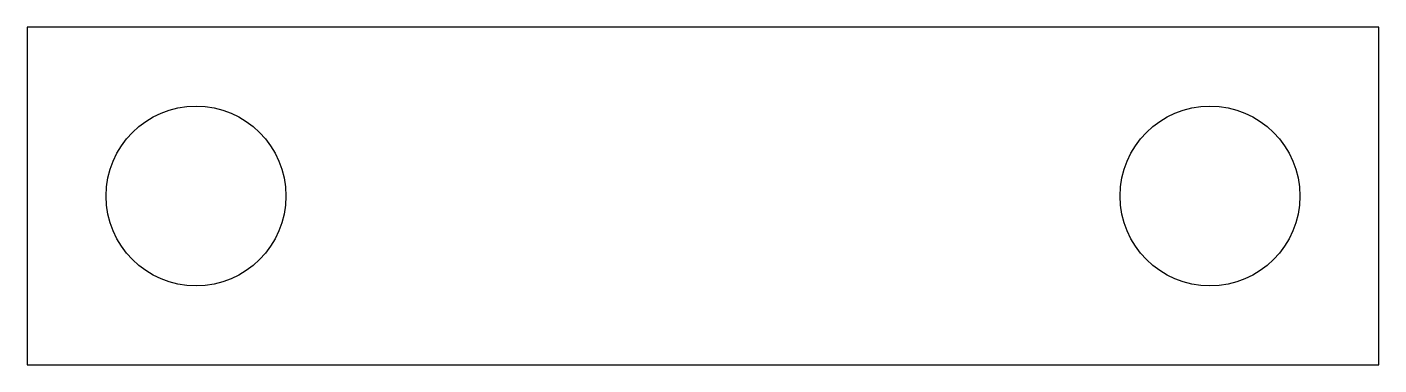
# Model space of a CAD drawing. Header units: inches. Extents: x 0 to 2, y 0 to 0.5.
import ezdxf

# ---------------------------------------------------------------- set-up
doc = ezdxf.new("R2010")
doc.units = ezdxf.units.IN
doc.header["$MEASUREMENT"] = 0

msp = doc.modelspace()

# ---------------------------------------------------------------- linework, layer by layer
msp.add_lwpolyline([(2, 0.5), (0, 0.5), (0, 0), (2, 0)], close=True)
for centre in [(0.25, 0.25), (1.75, 0.25)]:
    msp.add_circle(centre, 0.133)

doc.saveas('drawing.dxf')
